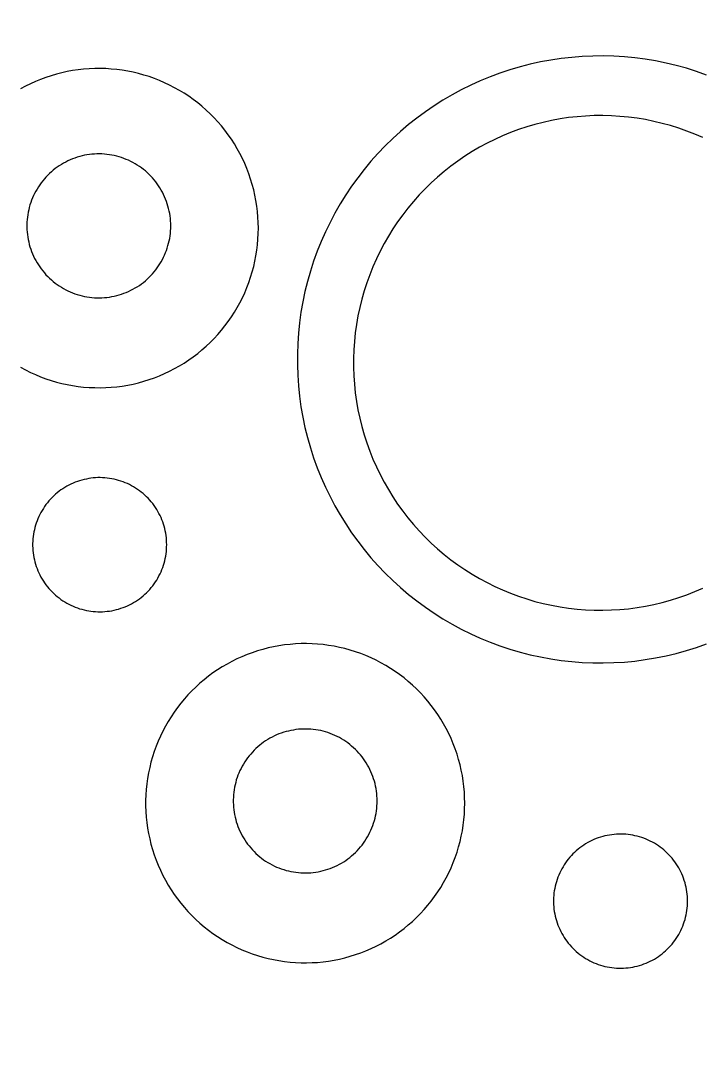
# Model space of a CAD drawing. Header units: millimetres. Extents: x -13123 to 16075, y -1 to 10560.
# Drawn here: x 4229.7 to 4304.8, y 294.7 to 410.4 of the extents above; entities that cross this region are included whole.
import ezdxf

# ---------------------------------------------------------------- set-up
doc = ezdxf.new("R2010")
doc.units = ezdxf.units.MM
doc.header["$MEASUREMENT"] = 0
doc.layers.add('inner', color=180, linetype='Continuous')
doc.layers.add('outer', color=200, linetype='Continuous')

msp = doc.modelspace()

# ---------------------------------------------------------------- linework, layer by layer
at = {"layer": 'inner'}
for points in [[(4305.43, 404.46), (4304.33, 404.85), (4303.22, 405.2), (4302.1, 405.5), (4300.97, 405.77), (4299.82, 406.01), (4298.68, 406.2), (4297.52, 406.35), (4296.37, 406.46), (4295.2, 406.53), (4294.04, 406.56), (4292.88, 406.55), (4291.72, 406.5), (4290.56, 406.41), (4289.4, 406.28), (4288.25, 406.11), (4287.1, 405.9), (4285.97, 405.64), (4284.84, 405.35), (4283.72, 405.03), (4282.62, 404.66), (4281.53, 404.25), (4280.45, 403.81), (4279.39, 403.33), (4278.35, 402.81), (4277.33, 402.26), (4276.32, 401.67), (4275.34, 401.05), (4274.38, 400.4), (4273.44, 399.71), (4272.53, 398.99), (4271.64, 398.23), (4270.78, 397.45), (4269.95, 396.64), (4269.14, 395.8), (4268.37, 394.93), (4267.62, 394.04), (4266.91, 393.12), (4266.23, 392.17), (4265.58, 391.21), (4264.97, 390.22), (4264.39, 389.21), (4263.85, 388.18), (4263.34, 387.13), (4262.87, 386.07), (4262.43, 384.99), (4262.04, 383.9), (4261.68, 382.79), (4261.36, 381.67), (4261.08, 380.54), (4260.84, 379.4), (4260.64, 378.26), (4260.48, 377.1), (4260.36, 375.95), (4260.28, 374.79), (4260.24, 373.62), (4260.24, 372.46), (4260.28, 371.3), (4260.36, 370.14), (4260.48, 368.98), (4260.64, 367.83), (4260.84, 366.68), (4261.08, 365.54), (4261.36, 364.41), (4261.68, 363.3), (4262.04, 362.19), (4262.43, 361.09), (4262.87, 360.01), (4263.34, 358.95), (4263.85, 357.9), (4264.39, 356.87), (4264.97, 355.87), (4265.58, 354.88), (4266.23, 353.91), (4266.91, 352.97), (4267.62, 352.05), (4268.37, 351.15), (4269.14, 350.28), (4269.95, 349.44), (4270.78, 348.63), (4271.64, 347.85), (4272.53, 347.1), (4273.44, 346.38), (4274.38, 345.69), (4275.34, 345.03), (4276.32, 344.41), (4277.33, 343.82), (4278.35, 343.27), (4279.39, 342.75), (4280.45, 342.27), (4281.53, 341.83), (4282.62, 341.43), (4283.72, 341.06), (4284.84, 340.73), (4285.97, 340.44), (4287.1, 340.19), (4288.25, 339.98), (4289.4, 339.81), (4290.56, 339.68), (4291.72, 339.59), (4292.88, 339.54), (4294.04, 339.53), (4295.2, 339.56), (4296.37, 339.63), (4297.52, 339.74), (4298.68, 339.89), (4299.82, 340.08), (4300.97, 340.31), (4302.1, 340.58), (4303.22, 340.89), (4304.33, 341.24), (4305.43, 341.62)], [(4229.67, 372.18), (4230.21, 371.89), (4230.76, 371.62), (4231.32, 371.37), (4231.88, 371.13), (4232.45, 370.92), (4233.04, 370.73), (4233.62, 370.55), (4234.22, 370.4), (4234.81, 370.27), (4235.41, 370.16), (4236.02, 370.07), (4236.63, 370), (4237.24, 369.95), (4237.85, 369.93), (4238.46, 369.92), (4239.07, 369.94), (4239.68, 369.97), (4240.29, 370.03), (4240.9, 370.11), (4241.5, 370.21), (4242.1, 370.33), (4242.7, 370.48), (4243.29, 370.64), (4243.87, 370.82), (4244.45, 371.02), (4245.02, 371.25), (4245.58, 371.49), (4246.13, 371.75), (4246.68, 372.03), (4247.21, 372.33), (4247.73, 372.65), (4248.24, 372.99), (4248.74, 373.34), (4249.23, 373.71), (4249.7, 374.1), (4250.16, 374.5), (4250.61, 374.92), (4251.04, 375.36), (4251.46, 375.81), (4251.86, 376.27), (4252.24, 376.75), (4252.61, 377.24), (4252.95, 377.74), (4253.29, 378.25), (4253.6, 378.78), (4253.89, 379.31), (4254.17, 379.86), (4254.43, 380.42), (4254.67, 380.98), (4254.88, 381.55), (4255.08, 382.13), (4255.26, 382.72), (4255.42, 383.31), (4255.56, 383.9), (4255.67, 384.5), (4255.77, 385.11), (4255.84, 385.72), (4255.89, 386.33), (4255.93, 386.94), (4255.94, 387.55), (4255.93, 388.16), (4255.89, 388.77), (4255.84, 389.38), (4255.77, 389.99), (4255.67, 390.59), (4255.56, 391.19), (4255.42, 391.79), (4255.26, 392.38), (4255.08, 392.97), (4254.88, 393.55), (4254.67, 394.12), (4254.43, 394.68), (4254.17, 395.24), (4253.89, 395.78), (4253.6, 396.32), (4253.29, 396.84), (4252.95, 397.36), (4252.61, 397.86), (4252.24, 398.35), (4251.86, 398.83), (4251.46, 399.29), (4251.04, 399.74), (4250.61, 400.17), (4250.16, 400.59), (4249.7, 401), (4249.23, 401.38), (4248.74, 401.76), (4248.24, 402.11), (4247.73, 402.45), (4247.21, 402.76), (4246.68, 403.06), (4246.13, 403.34), (4245.58, 403.61), (4245.02, 403.85), (4244.45, 404.07), (4243.87, 404.28), (4243.29, 404.46), (4242.7, 404.62), (4242.1, 404.76), (4241.5, 404.88), (4240.9, 404.98), (4240.29, 405.06), (4239.68, 405.12), (4239.07, 405.16), (4238.46, 405.18), (4237.85, 405.17), (4237.24, 405.14), (4236.63, 405.1), (4236.02, 405.03), (4235.41, 404.94), (4234.81, 404.83), (4234.22, 404.69), (4233.62, 404.54), (4233.04, 404.37), (4232.45, 404.18), (4231.88, 403.96), (4231.32, 403.73), (4230.76, 403.48), (4230.21, 403.21), (4229.67, 402.92)], [(4305.02, 397.55), (4304.15, 397.92), (4303.26, 398.27), (4302.37, 398.58), (4301.47, 398.87), (4300.55, 399.12), (4299.63, 399.34), (4298.7, 399.53), (4297.77, 399.68), (4296.83, 399.8), (4295.88, 399.89), (4294.93, 399.95), (4293.99, 399.98), (4293.04, 399.97), (4292.09, 399.93), (4291.15, 399.85), (4290.2, 399.75), (4289.27, 399.61), (4288.33, 399.44), (4287.41, 399.23), (4286.49, 399), (4285.58, 398.73), (4284.68, 398.43), (4283.79, 398.1), (4282.92, 397.74), (4282.05, 397.35), (4281.2, 396.93), (4280.37, 396.48), (4279.55, 396), (4278.75, 395.49), (4277.97, 394.95), (4277.2, 394.39), (4276.46, 393.81), (4275.73, 393.19), (4275.03, 392.56), (4274.35, 391.89), (4273.7, 391.21), (4273.07, 390.5), (4272.46, 389.77), (4271.88, 389.02), (4271.32, 388.26), (4270.8, 387.47), (4270.3, 386.66), (4269.82, 385.84), (4269.38, 385), (4268.97, 384.15), (4268.58, 383.28), (4268.23, 382.4), (4267.91, 381.51), (4267.62, 380.61), (4267.36, 379.7), (4267.13, 378.78), (4266.93, 377.85), (4266.77, 376.91), (4266.64, 375.97), (4266.54, 375.03), (4266.47, 374.09), (4266.44, 373.14), (4266.44, 372.19), (4266.47, 371.24), (4266.54, 370.3), (4266.64, 369.35), (4266.77, 368.41), (4266.93, 367.48), (4267.13, 366.55), (4267.36, 365.63), (4267.62, 364.72), (4267.91, 363.82), (4268.23, 362.93), (4268.58, 362.05), (4268.97, 361.18), (4269.38, 360.33), (4269.82, 359.49), (4270.3, 358.67), (4270.8, 357.86), (4271.32, 357.07), (4271.88, 356.3), (4272.46, 355.55), (4273.07, 354.83), (4273.7, 354.12), (4274.35, 353.43), (4275.03, 352.77), (4275.73, 352.14), (4276.46, 351.52), (4277.2, 350.93), (4277.97, 350.37), (4278.75, 349.84), (4279.55, 349.33), (4280.37, 348.85), (4281.2, 348.4), (4282.05, 347.98), (4282.92, 347.59), (4283.79, 347.23), (4284.68, 346.9), (4285.58, 346.6), (4286.49, 346.33), (4287.41, 346.1), (4288.33, 345.89), (4289.27, 345.72), (4290.2, 345.58), (4291.15, 345.47), (4292.09, 345.4), (4293.04, 345.36), (4293.99, 345.35), (4294.93, 345.38), (4295.88, 345.43), (4296.83, 345.52), (4297.77, 345.65), (4298.7, 345.8), (4299.63, 345.99), (4300.55, 346.21), (4301.47, 346.46), (4302.37, 346.75), (4303.26, 347.06), (4304.15, 347.41), (4305.02, 347.78)]]:
    msp.add_lwpolyline(points, dxfattribs=at)
for points in [[(4246.25, 387.8), (4246.25, 388.07), (4246.24, 388.35), (4246.21, 388.62), (4246.18, 388.9), (4246.14, 389.17), (4246.08, 389.44), (4246.02, 389.71), (4245.95, 389.97), (4245.87, 390.24), (4245.78, 390.5), (4245.68, 390.76), (4245.57, 391.01), (4245.46, 391.26), (4245.33, 391.51), (4245.2, 391.75), (4245.06, 391.99), (4244.91, 392.22), (4244.75, 392.44), (4244.59, 392.67), (4244.42, 392.88), (4244.23, 393.09), (4244.05, 393.29), (4243.85, 393.49), (4243.65, 393.68), (4243.45, 393.86), (4243.23, 394.03), (4243.01, 394.2), (4242.79, 394.36), (4242.56, 394.51), (4242.32, 394.66), (4242.08, 394.79), (4241.84, 394.92), (4241.59, 395.04), (4241.33, 395.14), (4241.08, 395.25), (4240.82, 395.34), (4240.55, 395.42), (4240.29, 395.49), (4240.02, 395.56), (4239.75, 395.61), (4239.48, 395.66), (4239.2, 395.69), (4238.93, 395.72), (4238.65, 395.74), (4238.38, 395.74), (4238.1, 395.74), (4237.83, 395.73), (4237.55, 395.71), (4237.28, 395.68), (4237, 395.64), (4236.73, 395.59), (4236.46, 395.53), (4236.2, 395.46), (4235.93, 395.38), (4235.67, 395.29), (4235.41, 395.2), (4235.16, 395.09), (4234.9, 394.98), (4234.66, 394.85), (4234.41, 394.72), (4234.18, 394.58), (4233.94, 394.44), (4233.72, 394.28), (4233.49, 394.12), (4233.28, 393.95), (4233.07, 393.77), (4232.86, 393.58), (4232.66, 393.39), (4232.47, 393.19), (4232.29, 392.99), (4232.11, 392.77), (4231.94, 392.56), (4231.78, 392.33), (4231.63, 392.1), (4231.48, 391.87), (4231.35, 391.63), (4231.22, 391.39), (4231.1, 391.14), (4230.99, 390.89), (4230.88, 390.63), (4230.79, 390.37), (4230.7, 390.11), (4230.63, 389.84), (4230.56, 389.57), (4230.51, 389.3), (4230.46, 389.03), (4230.42, 388.76), (4230.39, 388.49), (4230.37, 388.21), (4230.36, 387.93), (4230.36, 387.66), (4230.37, 387.38), (4230.39, 387.11), (4230.42, 386.83), (4230.46, 386.56), (4230.51, 386.29), (4230.56, 386.02), (4230.63, 385.75), (4230.7, 385.49), (4230.79, 385.22), (4230.88, 384.96), (4230.99, 384.71), (4231.1, 384.46), (4231.22, 384.21), (4231.35, 383.96), (4231.48, 383.72), (4231.63, 383.49), (4231.78, 383.26), (4231.94, 383.04), (4232.11, 382.82), (4232.29, 382.61), (4232.47, 382.4), (4232.66, 382.2), (4232.86, 382.01), (4233.07, 381.82), (4233.28, 381.65), (4233.49, 381.47), (4233.72, 381.31), (4233.94, 381.16), (4234.18, 381.01), (4234.41, 380.87), (4234.66, 380.74), (4234.9, 380.62), (4235.16, 380.5), (4235.41, 380.4), (4235.67, 380.3), (4235.93, 380.21), (4236.2, 380.14), (4236.46, 380.07), (4236.73, 380.01), (4237, 379.96), (4237.28, 379.92), (4237.55, 379.89), (4237.83, 379.86), (4238.1, 379.85), (4238.38, 379.85), (4238.65, 379.86), (4238.93, 379.87), (4239.2, 379.9), (4239.48, 379.94), (4239.75, 379.98), (4240.02, 380.04), (4240.29, 380.1), (4240.55, 380.17), (4240.82, 380.26), (4241.08, 380.35), (4241.33, 380.45), (4241.59, 380.56), (4241.84, 380.68), (4242.08, 380.8), (4242.32, 380.94), (4242.56, 381.08), (4242.79, 381.23), (4243.01, 381.39), (4243.23, 381.56), (4243.45, 381.73), (4243.65, 381.92), (4243.85, 382.1), (4244.05, 382.3), (4244.23, 382.5), (4244.42, 382.71), (4244.59, 382.93), (4244.75, 383.15), (4244.91, 383.37), (4245.06, 383.61), (4245.2, 383.84), (4245.33, 384.08), (4245.46, 384.33), (4245.57, 384.58), (4245.68, 384.84), (4245.78, 385.09), (4245.87, 385.35), (4245.95, 385.62), (4246.02, 385.88), (4246.08, 386.15), (4246.14, 386.42), (4246.18, 386.7), (4246.21, 386.97), (4246.24, 387.25), (4246.25, 387.52)], [(4245.81, 352.59), (4245.8, 352.84), (4245.79, 353.1), (4245.77, 353.36), (4245.74, 353.61), (4245.7, 353.87), (4245.65, 354.12), (4245.59, 354.37), (4245.53, 354.62), (4245.45, 354.86), (4245.37, 355.11), (4245.28, 355.35), (4245.18, 355.58), (4245.07, 355.82), (4244.95, 356.05), (4244.83, 356.27), (4244.7, 356.49), (4244.56, 356.71), (4244.41, 356.92), (4244.26, 357.12), (4244.09, 357.32), (4243.93, 357.52), (4243.75, 357.71), (4243.57, 357.89), (4243.38, 358.07), (4243.19, 358.24), (4242.99, 358.4), (4242.79, 358.55), (4242.58, 358.7), (4242.36, 358.84), (4242.14, 358.98), (4241.92, 359.1), (4241.69, 359.22), (4241.46, 359.33), (4241.22, 359.43), (4240.98, 359.53), (4240.74, 359.61), (4240.5, 359.69), (4240.25, 359.76), (4240, 359.82), (4239.75, 359.87), (4239.49, 359.91), (4239.24, 359.94), (4238.98, 359.97), (4238.73, 359.98), (4238.47, 359.99), (4238.21, 359.99), (4237.95, 359.98), (4237.7, 359.96), (4237.44, 359.93), (4237.19, 359.89), (4236.94, 359.84), (4236.68, 359.79), (4236.44, 359.72), (4236.19, 359.65), (4235.95, 359.57), (4235.7, 359.48), (4235.47, 359.38), (4235.23, 359.28), (4235, 359.16), (4234.78, 359.04), (4234.55, 358.91), (4234.34, 358.77), (4234.12, 358.63), (4233.92, 358.48), (4233.72, 358.32), (4233.52, 358.15), (4233.33, 357.98), (4233.15, 357.8), (4232.97, 357.61), (4232.8, 357.42), (4232.63, 357.22), (4232.47, 357.02), (4232.32, 356.81), (4232.18, 356.6), (4232.05, 356.38), (4231.92, 356.16), (4231.8, 355.93), (4231.69, 355.7), (4231.58, 355.46), (4231.49, 355.23), (4231.4, 354.98), (4231.32, 354.74), (4231.25, 354.49), (4231.19, 354.24), (4231.13, 353.99), (4231.09, 353.74), (4231.05, 353.48), (4231.03, 353.23), (4231.01, 352.97), (4231, 352.72), (4231, 352.46), (4231.01, 352.2), (4231.03, 351.94), (4231.05, 351.69), (4231.09, 351.43), (4231.13, 351.18), (4231.19, 350.93), (4231.25, 350.68), (4231.32, 350.43), (4231.4, 350.19), (4231.49, 349.95), (4231.58, 349.71), (4231.69, 349.47), (4231.8, 349.24), (4231.92, 349.01), (4232.05, 348.79), (4232.18, 348.57), (4232.32, 348.36), (4232.47, 348.15), (4232.63, 347.95), (4232.8, 347.75), (4232.97, 347.56), (4233.15, 347.37), (4233.33, 347.19), (4233.52, 347.02), (4233.72, 346.85), (4233.92, 346.7), (4234.12, 346.54), (4234.34, 346.4), (4234.55, 346.26), (4234.78, 346.13), (4235, 346.01), (4235.23, 345.9), (4235.47, 345.79), (4235.7, 345.69), (4235.95, 345.6), (4236.19, 345.52), (4236.44, 345.45), (4236.68, 345.38), (4236.94, 345.33), (4237.19, 345.28), (4237.44, 345.24), (4237.7, 345.22), (4237.95, 345.2), (4238.21, 345.18), (4238.47, 345.18), (4238.73, 345.19), (4238.98, 345.2), (4239.24, 345.23), (4239.49, 345.26), (4239.75, 345.3), (4240, 345.36), (4240.25, 345.42), (4240.5, 345.48), (4240.74, 345.56), (4240.98, 345.65), (4241.22, 345.74), (4241.46, 345.84), (4241.69, 345.95), (4241.92, 346.07), (4242.14, 346.2), (4242.36, 346.33), (4242.58, 346.47), (4242.79, 346.62), (4242.99, 346.77), (4243.19, 346.94), (4243.38, 347.11), (4243.57, 347.28), (4243.75, 347.47), (4243.93, 347.65), (4244.09, 347.85), (4244.26, 348.05), (4244.41, 348.26), (4244.56, 348.47), (4244.7, 348.68), (4244.83, 348.9), (4244.95, 349.13), (4245.07, 349.36), (4245.18, 349.59), (4245.28, 349.83), (4245.37, 350.07), (4245.45, 350.31), (4245.53, 350.56), (4245.59, 350.8), (4245.65, 351.06), (4245.7, 351.31), (4245.74, 351.56), (4245.77, 351.82), (4245.79, 352.07), (4245.8, 352.33)], [(4278.73, 324.04), (4278.72, 324.65), (4278.69, 325.26), (4278.64, 325.87), (4278.57, 326.48), (4278.47, 327.08), (4278.35, 327.68), (4278.22, 328.28), (4278.06, 328.87), (4277.88, 329.46), (4277.68, 330.03), (4277.47, 330.61), (4277.23, 331.17), (4276.97, 331.72), (4276.69, 332.27), (4276.4, 332.81), (4276.09, 333.33), (4275.75, 333.85), (4275.4, 334.35), (4275.04, 334.84), (4274.65, 335.32), (4274.25, 335.78), (4273.84, 336.23), (4273.41, 336.66), (4272.96, 337.08), (4272.5, 337.49), (4272.03, 337.87), (4271.54, 338.24), (4271.04, 338.6), (4270.53, 338.93), (4270.01, 339.25), (4269.48, 339.55), (4268.93, 339.83), (4268.38, 340.09), (4267.82, 340.34), (4267.25, 340.56), (4266.67, 340.76), (4266.09, 340.95), (4265.5, 341.11), (4264.9, 341.25), (4264.3, 341.37), (4263.7, 341.47), (4263.09, 341.55), (4262.48, 341.61), (4261.87, 341.65), (4261.26, 341.66), (4260.65, 341.66), (4260.04, 341.63), (4259.43, 341.58), (4258.82, 341.52), (4258.21, 341.43), (4257.61, 341.31), (4257.01, 341.18), (4256.42, 341.03), (4255.83, 340.86), (4255.25, 340.66), (4254.68, 340.45), (4254.11, 340.22), (4253.56, 339.97), (4253.01, 339.69), (4252.47, 339.4), (4251.94, 339.1), (4251.42, 338.77), (4250.92, 338.42), (4250.43, 338.06), (4249.95, 337.68), (4249.48, 337.29), (4249.03, 336.87), (4248.59, 336.45), (4248.16, 336.01), (4247.76, 335.55), (4247.37, 335.08), (4246.99, 334.6), (4246.63, 334.1), (4246.29, 333.59), (4245.97, 333.07), (4245.67, 332.54), (4245.38, 332), (4245.11, 331.45), (4244.86, 330.89), (4244.64, 330.32), (4244.43, 329.75), (4244.24, 329.16), (4244.07, 328.57), (4243.93, 327.98), (4243.8, 327.38), (4243.69, 326.78), (4243.61, 326.17), (4243.55, 325.56), (4243.5, 324.95), (4243.48, 324.34), (4243.48, 323.73), (4243.5, 323.12), (4243.55, 322.51), (4243.61, 321.9), (4243.69, 321.29), (4243.8, 320.69), (4243.93, 320.09), (4244.07, 319.5), (4244.24, 318.91), (4244.43, 318.33), (4244.64, 317.75), (4244.86, 317.19), (4245.11, 316.63), (4245.38, 316.07), (4245.67, 315.53), (4245.97, 315), (4246.29, 314.48), (4246.63, 313.97), (4246.99, 313.48), (4247.37, 312.99), (4247.76, 312.52), (4248.16, 312.07), (4248.59, 311.63), (4249.03, 311.2), (4249.48, 310.79), (4249.95, 310.39), (4250.43, 310.01), (4250.92, 309.65), (4251.42, 309.31), (4251.94, 308.98), (4252.47, 308.67), (4253.01, 308.38), (4253.56, 308.11), (4254.11, 307.86), (4254.68, 307.62), (4255.25, 307.41), (4255.83, 307.22), (4256.42, 307.04), (4257.01, 306.89), (4257.61, 306.76), (4258.21, 306.65), (4258.82, 306.56), (4259.43, 306.49), (4260.04, 306.44), (4260.65, 306.41), (4261.26, 306.41), (4261.87, 306.43), (4262.48, 306.46), (4263.09, 306.52), (4263.7, 306.6), (4264.3, 306.7), (4264.9, 306.82), (4265.5, 306.96), (4266.09, 307.13), (4266.67, 307.31), (4267.25, 307.51), (4267.82, 307.74), (4268.38, 307.98), (4268.93, 308.24), (4269.48, 308.52), (4270.01, 308.82), (4270.53, 309.14), (4271.04, 309.48), (4271.54, 309.83), (4272.03, 310.2), (4272.5, 310.59), (4272.96, 310.99), (4273.41, 311.41), (4273.84, 311.85), (4274.25, 312.29), (4274.65, 312.76), (4275.04, 313.23), (4275.4, 313.72), (4275.75, 314.23), (4276.09, 314.74), (4276.4, 315.27), (4276.69, 315.8), (4276.97, 316.35), (4277.23, 316.9), (4277.47, 317.47), (4277.68, 318.04), (4277.88, 318.62), (4278.06, 319.2), (4278.22, 319.8), (4278.35, 320.39), (4278.47, 320.99), (4278.57, 321.6), (4278.64, 322.2), (4278.69, 322.81), (4278.72, 323.43)], [(4269.05, 324.29), (4269.05, 324.56), (4269.03, 324.84), (4269.01, 325.11), (4268.98, 325.38), (4268.93, 325.66), (4268.88, 325.93), (4268.82, 326.2), (4268.75, 326.46), (4268.67, 326.73), (4268.58, 326.99), (4268.48, 327.25), (4268.37, 327.5), (4268.26, 327.75), (4268.13, 328), (4268, 328.24), (4267.86, 328.48), (4267.71, 328.71), (4267.55, 328.93), (4267.39, 329.15), (4267.21, 329.37), (4267.03, 329.58), (4266.85, 329.78), (4266.65, 329.98), (4266.45, 330.17), (4266.24, 330.35), (4266.03, 330.52), (4265.81, 330.69), (4265.59, 330.85), (4265.36, 331), (4265.12, 331.14), (4264.88, 331.28), (4264.63, 331.41), (4264.39, 331.52), (4264.13, 331.63), (4263.88, 331.73), (4263.61, 331.83), (4263.35, 331.91), (4263.09, 331.98), (4262.82, 332.05), (4262.55, 332.1), (4262.28, 332.15), (4262, 332.18), (4261.73, 332.21), (4261.45, 332.22), (4261.18, 332.23), (4260.9, 332.23), (4260.62, 332.22), (4260.35, 332.2), (4260.08, 332.16), (4259.8, 332.12), (4259.53, 332.07), (4259.26, 332.01), (4258.99, 331.95), (4258.73, 331.87), (4258.47, 331.78), (4258.21, 331.68), (4257.95, 331.58), (4257.7, 331.47), (4257.46, 331.34), (4257.21, 331.21), (4256.98, 331.07), (4256.74, 330.93), (4256.51, 330.77), (4256.29, 330.61), (4256.08, 330.44), (4255.87, 330.26), (4255.66, 330.07), (4255.46, 329.88), (4255.27, 329.68), (4255.09, 329.47), (4254.91, 329.26), (4254.74, 329.04), (4254.58, 328.82), (4254.43, 328.59), (4254.28, 328.36), (4254.15, 328.12), (4254.02, 327.87), (4253.9, 327.63), (4253.79, 327.37), (4253.68, 327.12), (4253.59, 326.86), (4253.5, 326.6), (4253.43, 326.33), (4253.36, 326.06), (4253.3, 325.79), (4253.26, 325.52), (4253.22, 325.25), (4253.19, 324.97), (4253.17, 324.7), (4253.16, 324.42), (4253.16, 324.15), (4253.17, 323.87), (4253.19, 323.6), (4253.22, 323.32), (4253.26, 323.05), (4253.3, 322.78), (4253.36, 322.51), (4253.43, 322.24), (4253.5, 321.97), (4253.59, 321.71), (4253.68, 321.45), (4253.79, 321.2), (4253.9, 320.94), (4254.02, 320.7), (4254.15, 320.45), (4254.28, 320.21), (4254.43, 319.98), (4254.58, 319.75), (4254.74, 319.53), (4254.91, 319.31), (4255.09, 319.1), (4255.27, 318.89), (4255.46, 318.69), (4255.66, 318.5), (4255.87, 318.31), (4256.08, 318.13), (4256.29, 317.96), (4256.51, 317.8), (4256.74, 317.64), (4256.98, 317.5), (4257.21, 317.36), (4257.46, 317.23), (4257.7, 317.1), (4257.95, 316.99), (4258.21, 316.89), (4258.47, 316.79), (4258.73, 316.7), (4258.99, 316.62), (4259.26, 316.56), (4259.53, 316.5), (4259.8, 316.45), (4260.08, 316.41), (4260.35, 316.37), (4260.62, 316.35), (4260.9, 316.34), (4261.18, 316.34), (4261.45, 316.35), (4261.73, 316.36), (4262, 316.39), (4262.28, 316.42), (4262.55, 316.47), (4262.82, 316.52), (4263.09, 316.59), (4263.35, 316.66), (4263.61, 316.74), (4263.88, 316.84), (4264.13, 316.94), (4264.39, 317.05), (4264.63, 317.16), (4264.88, 317.29), (4265.12, 317.43), (4265.36, 317.57), (4265.59, 317.72), (4265.81, 317.88), (4266.03, 318.05), (4266.24, 318.22), (4266.45, 318.4), (4266.65, 318.59), (4266.85, 318.79), (4267.03, 318.99), (4267.21, 319.2), (4267.39, 319.42), (4267.55, 319.64), (4267.71, 319.86), (4267.86, 320.09), (4268, 320.33), (4268.13, 320.57), (4268.26, 320.82), (4268.37, 321.07), (4268.48, 321.32), (4268.58, 321.58), (4268.67, 321.84), (4268.75, 322.11), (4268.82, 322.37), (4268.88, 322.64), (4268.93, 322.91), (4268.98, 323.19), (4269.01, 323.46), (4269.03, 323.73), (4269.05, 324.01)], [(4303.35, 313.22), (4303.34, 313.48), (4303.33, 313.73), (4303.31, 313.99), (4303.28, 314.25), (4303.24, 314.5), (4303.19, 314.75), (4303.13, 315), (4303.07, 315.25), (4302.99, 315.5), (4302.91, 315.74), (4302.82, 315.98), (4302.72, 316.22), (4302.61, 316.45), (4302.49, 316.68), (4302.37, 316.9), (4302.24, 317.13), (4302.1, 317.34), (4301.95, 317.55), (4301.8, 317.76), (4301.63, 317.96), (4301.47, 318.15), (4301.29, 318.34), (4301.11, 318.52), (4300.92, 318.7), (4300.73, 318.87), (4300.53, 319.03), (4300.33, 319.19), (4300.12, 319.34), (4299.9, 319.48), (4299.68, 319.61), (4299.46, 319.74), (4299.23, 319.86), (4299, 319.97), (4298.76, 320.07), (4298.52, 320.16), (4298.28, 320.25), (4298.04, 320.32), (4297.79, 320.39), (4297.54, 320.45), (4297.29, 320.5), (4297.03, 320.54), (4296.78, 320.58), (4296.52, 320.6), (4296.27, 320.62), (4296.01, 320.63), (4295.75, 320.62), (4295.49, 320.61), (4295.24, 320.59), (4294.98, 320.56), (4294.73, 320.52), (4294.48, 320.48), (4294.22, 320.42), (4293.98, 320.36), (4293.73, 320.29), (4293.49, 320.21), (4293.24, 320.12), (4293.01, 320.02), (4292.77, 319.91), (4292.54, 319.8), (4292.32, 319.68), (4292.09, 319.55), (4291.88, 319.41), (4291.66, 319.26), (4291.46, 319.11), (4291.26, 318.95), (4291.06, 318.79), (4290.87, 318.61), (4290.69, 318.43), (4290.51, 318.25), (4290.34, 318.06), (4290.17, 317.86), (4290.01, 317.66), (4289.86, 317.45), (4289.72, 317.23), (4289.59, 317.02), (4289.46, 316.79), (4289.34, 316.57), (4289.23, 316.33), (4289.12, 316.1), (4289.03, 315.86), (4288.94, 315.62), (4288.86, 315.37), (4288.79, 315.13), (4288.73, 314.88), (4288.67, 314.63), (4288.63, 314.37), (4288.59, 314.12), (4288.57, 313.86), (4288.55, 313.61), (4288.54, 313.35), (4288.54, 313.09), (4288.55, 312.84), (4288.57, 312.58), (4288.59, 312.32), (4288.63, 312.07), (4288.67, 311.82), (4288.73, 311.56), (4288.79, 311.31), (4288.86, 311.07), (4288.94, 310.82), (4289.03, 310.58), (4289.12, 310.34), (4289.23, 310.11), (4289.34, 309.88), (4289.46, 309.65), (4289.59, 309.43), (4289.72, 309.21), (4289.86, 308.99), (4290.01, 308.79), (4290.17, 308.58), (4290.34, 308.38), (4290.51, 308.19), (4290.69, 308.01), (4290.87, 307.83), (4291.06, 307.66), (4291.26, 307.49), (4291.46, 307.33), (4291.66, 307.18), (4291.88, 307.03), (4292.09, 306.9), (4292.32, 306.77), (4292.54, 306.64), (4292.77, 306.53), (4293.01, 306.42), (4293.24, 306.33), (4293.49, 306.24), (4293.73, 306.15), (4293.98, 306.08), (4294.22, 306.02), (4294.48, 305.96), (4294.73, 305.92), (4294.98, 305.88), (4295.24, 305.85), (4295.49, 305.83), (4295.75, 305.82), (4296.01, 305.82), (4296.27, 305.82), (4296.52, 305.84), (4296.78, 305.86), (4297.03, 305.9), (4297.29, 305.94), (4297.54, 305.99), (4297.79, 306.05), (4298.04, 306.12), (4298.28, 306.19), (4298.52, 306.28), (4298.76, 306.37), (4299, 306.48), (4299.23, 306.59), (4299.46, 306.7), (4299.68, 306.83), (4299.9, 306.96), (4300.12, 307.1), (4300.33, 307.25), (4300.53, 307.41), (4300.73, 307.57), (4300.92, 307.74), (4301.11, 307.92), (4301.29, 308.1), (4301.47, 308.29), (4301.63, 308.48), (4301.8, 308.68), (4301.95, 308.89), (4302.1, 309.1), (4302.24, 309.32), (4302.37, 309.54), (4302.49, 309.76), (4302.61, 309.99), (4302.72, 310.22), (4302.82, 310.46), (4302.91, 310.7), (4302.99, 310.94), (4303.07, 311.19), (4303.13, 311.44), (4303.19, 311.69), (4303.24, 311.94), (4303.28, 312.2), (4303.31, 312.45), (4303.33, 312.71), (4303.34, 312.96)]]:
    msp.add_lwpolyline(points, close=True, dxfattribs=at)
for points, knots in [([(555.3, 691.55), (579.29, 691.84), (584, 684.24), (591.96, 649.87), (611.85, 589.82), (620.54, 554.73), (635.37, 546.41), (677.33, 542.07), (720.75, 540.62), (748.96, 537.72), (772.48, 529.77), (776.46, 513.85), (779.35, 490.33), (778.99, 453.43), (781.52, 451.26), (788.76, 450.18), (855.69, 453.07), (866.9, 463.56), (870.88, 477.67), (879.56, 516.02), (889.33, 569.2), (913.41, 632.53), (956.29, 706.05), (1014.84, 772.76), (1080.19, 817), (1150.98, 851.04), (1248.33, 879.63), (1324.57, 885.76), (1435.73, 890.07), (1562.31, 872.43), (1656.73, 830.93), (1741.8, 767.64), (1792.64, 697.09), (1832.07, 609.94), (1869.42, 470.91), (1886.02, 399.31), (1899.51, 381.68), (1921.3, 374.41), (1969.03, 382.71), (2033.14, 393.33), (2362.58, 400.05), (2856.74, 411.81), (3170.22, 419.38), (3550.08, 426.1), (3712.66, 422.65), (3769.46, 422.65), (3787.1, 440.29), (3814.67, 516.94), (3842.24, 606.26), (3883.33, 702.39), (3965.29, 784.35), (4068.01, 843.49), (4182.14, 873.58), (4276.56, 883.96), (4386.54, 879.81), (4492.37, 866.32), (4607.53, 822.74), (4674.97, 771.9), (4732.04, 700.31), (4757.98, 641.17), (4779.77, 582.03), (4785.99, 536.38), (4797.4, 516.67), (4812.97, 506.29), (4844.09, 503.18), (4931.48, 522.45), (4954.7, 541.21), (4981.06, 583.64), (5002.49, 622.94), (5034.65, 665.82), (5089.59, 689.49), (5141.84, 702), (5184.72, 704.68), (5207.05, 695.3), (5227.59, 678.77), (5243.67, 652.87), (5253.26, 635.54), (5261.08, 632.35), (5264.23, 631.71)], [0, 0, 0, 0, 1, 2, 3, 4, 5, 6, 7, 8, 9, 10, 11, 12, 13, 14, 15, 16, 17, 18, 19, 20, 21, 22, 23, 24, 25, 26, 27, 28, 29, 30, 31, 32, 33, 34, 35, 36, 37, 38, 39, 40, 41, 42, 43, 44, 45, 46, 47, 48, 49, 50, 51, 52, 53, 54, 55, 56, 57, 58, 59, 60, 61, 62, 63, 64, 65, 66, 67, 68, 69, 70, 71, 72, 73, 74, 75, 75.475794, 75.475794, 75.475794, 75.475794]), ([(4738.58, 336.64), (4738.52, 347.51), (4739.38, 383.82), (4729.18, 485.2), (4704.68, 570.29), (4674.04, 655.38), (4633.2, 713.92), (4567.85, 767.02), (4495.01, 801.06), (4411.96, 818.75), (4315.98, 825.56), (4128.78, 807.18), (4045.73, 775.87), (3953.83, 696.9), (3909.58, 626.11), (3874.86, 528.76), (3855.8, 428.69), (3841.51, 356.54), (3843.56, 306.14), (3843.26, 289.63), (3843.14, 286.59)], [100.190096, 100.190096, 100.190096, 100.190096, 101, 102, 103, 104, 105, 106, 107, 108, 109, 110, 111, 112, 113, 114, 115, 116, 117, 117.266268, 117.266268, 117.266268, 117.266268])]:
    msp.add_open_spline(points, degree=3, knots=knots, dxfattribs=at)
at = {"layer": 'outer'}
msp.add_rational_spline([(577.02, 736.56), (577.02, 736.56), (577.18, 736.32), (577.45, 735.91), (577.88, 735.34), (578.31, 734.77), (578.74, 734.2), (569.16, 725.06), (558.29, 712.81), (558.29, 695.58), (553.23, 687.62), (543.1, 685.81), (537.03, 675.1), (539.27, 649), (539.95, 640.16), (521.86, 633.72), (511.59, 622.55), (499.53, 610.49), (499.53, 596.65), (500.87, 567.62), (508.46, 504.19), (512.93, 467.57), (520.08, 442.11), (524.54, 439.88), (533.03, 437.65), (537.5, 442.56), (535.26, 466.68), (538.39, 487.67), (545.98, 501.07), (552.68, 500.62), (555.87, 499.64), (560.21, 481.19), (566.72, 447.19), (582.64, 387.86), (583.72, 375.56), (581.19, 374.83), (565.63, 373.75), (560.93, 367.96), (564.91, 354.57), (575.4, 342.27), (616.28, 321.65), (652.32, 314.93), (652.38, 314.84), (658.76, 305.24), (667.76, 284.98), (700.54, 267.33), (740.04, 257.24), (823.24, 258.08), (879.55, 253.04), (906.44, 256.4), (917.2, 269.47), (920.21, 278.63), (921.2, 285.01), (944.03, 300), (989.8, 300), (1000.94, 297.84), (1037.36, 118.52), (1178.41, 1.96), (1361.38, 0), (1544.35, -1.96), (1687.88, 111.54), (1728.14, 290.04), (1762.25, 288.01), (1788.56, 283.54), (1807.08, 276.63), (1807.54, 266.27), (1808.7, 254.01), (1813.58, 248.45), (1826.58, 249.02), (1889.34, 252.87), (2085.32, 269.52), (2272.34, 278.48), (2712.97, 282.33), (3192.04, 284.89), (3548.13, 279.77), (3827.21, 263.28), (3837.42, 263.28), (3841.15, 266.38), (3842.82, 278.23), (3843.14, 286.59), (3883.1, 294.55), (3912.56, 297.95), (3931.51, 296.8), (3970.7, 106.63), (4124.94, -11.32), (4318.73, 0.69), (4512.53, 12.7), (4651.02, 148.79), (4666.43, 342.34), (4714.54, 344.75), (4738.59, 342.85), (4738.58, 336.64), (4738.59, 334.09), (4738.82, 319.98), (4742.8, 315.01), (4755.05, 316.37), (4806.11, 322.5), (5061, 354.97), (5086.01, 356.31), (5100.31, 348.27), (5105.22, 342.01), (5135.59, 343.35), (5176.68, 344.69), (5240.99, 354.52), (5263.32, 356.75), (5282.53, 371.49), (5301.29, 399.63), (5306.2, 408.11), (5298.61, 408.11), (5287.44, 412.13), (5283.87, 428.21), (5313.79, 479.13), (5344.16, 535.4), (5365.6, 593.91), (5368.73, 618.92), (5363.37, 625.62), (5318.71, 629.2), (5280, 630.32), (5267.7, 631), (5264.23, 631.71), (5263.8, 641.02), (5264.26, 657.22), (5267.7, 694.69), (5274.82, 708.87), (5280.78, 810.84), (5280.78, 830.93), (5269.61, 848.8), (5261.58, 874.7), (5261.13, 907.31), (5254.43, 919.37), (5240.58, 938.13), (5237.4, 991.14), (5226.96, 1061.64), (5229.35, 1108.02), (5237.23, 1107.94), (5246.78, 1107.91), (5253.62, 1110.27), (5254.5, 1114.66), (5253.62, 1121.99), (5246, 1143.38), (5247.76, 1211.66), (5249.52, 1225.72), (5255.67, 1234.81), (5254.5, 1243.6), (5232.49, 1264.82), (5200.29, 1301.72), (5071.5, 1423.27), (4906.17, 1553.51), (4837.55, 1598.72), (4841.34, 1607.32), (4846.38, 1617.44), (4863.2, 1634.26), (4895.18, 1641.43), (4909.51, 1645.84), (4912.27, 1649.7), (4878.08, 1659.62), (4729.76, 1687.74), (4567.43, 1705.4), (4476.49, 1713.12), (4472.62, 1713.45), (4467.54, 1717.29), (4448.66, 1730.31), (4427.63, 1739.05), (4407.07, 1744.77), (4407, 1765.5), (4405.58, 1778.8), (4402.49, 1782.59), (4398.93, 1785.92), (4362.14, 1786.63), (4340.78, 1785.44), (4322.98, 1784.26), (4304.29, 1779.19), (4277.86, 1769.56), (4273.05, 1767.77), (4259.36, 1769), (4212.68, 1772.31), (4070.29, 1780.53), (3814.44, 1786.6), (3166.23, 1776.95), (2982.07, 1759.3), (2912.4, 1741.69), (2880.43, 1730.5), (2867.47, 1725.96), (2854.99, 1721.03), (2843.56, 1716.07), (2829.44, 1714.21), (2797.12, 1709.19), (2743.96, 1703.65), (2658.22, 1685.92), (2567.42, 1662.41), (2523.84, 1645.63), (2397.38, 1567.99), (2164.77, 1427.62), (1909.01, 1260.07), (1839.03, 1215.47), (1808.07, 1193.16), (1797.54, 1188.42), (1792.23, 1189.19), (1775.57, 1191.95), (1739.21, 1204.07), (1669.09, 1191.82), (1537.71, 1178.89), (1385.23, 1157.1), (1227.3, 1131.92), (1091.83, 1104.01), (977.47, 1082.22), (755.02, 1014.85), (675.52, 975.55), (639.79, 949.64), (631.3, 949.64), (622.81, 948.75), (620.51, 942.61), (618.92, 940.52), (617.4, 938.63), (607.11, 926.7), (588.39, 898.36), (580.83, 879.98), (574.81, 854.38), (570.69, 817.44), (568.73, 774.83), (569.19, 761.14), (570.01, 753.19), (572.65, 744.67), (575.36, 739.17), (576.7, 737.02), (577.02, 736.56)], [1, 1, 1, 1, 1, 1, 1, 1, 1, 1, 1, 1, 1, 1, 1, 1, 1, 1, 1, 1, 1, 1, 1, 1, 1, 1, 1, 1, 1, 1, 1, 1, 1, 1, 1, 1, 1, 1, 1, 1, 1, 1, 1, 1, 1, 1, 1, 1, 1, 1, 1, 1, 1, 1, 1, 1, 0.851775121752, 0.851775121752, 1, 0.851775121752, 0.851775121752, 1, 1, 1, 1, 1, 1, 1, 1, 1, 1, 1, 1, 1, 1, 1, 1, 1, 1, 1, 1, 1, 1, 0.836844261587, 0.836844261587, 1, 0.836844261587, 0.836844261587, 1, 1, 1, 1, 1, 1, 1, 1, 1, 1, 1, 1, 1, 1, 1, 1, 1, 1, 1, 1, 1, 1, 1, 1, 1, 1, 1, 1, 1, 1, 1, 1, 1, 1, 1, 1, 1, 1, 1, 1, 1, 1, 1, 1, 1, 1, 1, 1, 1, 1, 1, 1, 1, 1, 1, 1, 1, 1, 1, 1, 1, 1, 1, 1, 1, 1, 1, 1, 1, 1, 1, 1, 1, 1, 1, 1, 1, 1, 1, 1, 1, 1, 1, 1, 1, 1, 1, 1, 1, 1, 1, 1, 1, 1, 1, 1, 1, 1, 1, 1, 1, 1, 1, 1, 1, 1, 1, 1, 1, 1, 1, 1, 1, 1, 1, 1, 1, 1, 1, 1, 1, 1, 1, 1, 1, 1, 1, 1, 1, 1, 1, 1, 1, 1, 1, 1, 1, 1], degree=3, knots=[-2229.945291, -2229.945291, -2229.945291, -2229.945291, -2228.945291, -2228.945291, -2228.945291, -2227.945291, -2227.945291, -2227.945291, -2227.143069, -2226.143069, -2225.143069, -2224.143069, -2223.143069, -2222.182453, -2222.182453, -2222.182453, -2221.182453, -2220.182453, -2219.182453, -2218.182453, -2217.182453, -2216.182453, -2215.182453, -2214.182453, -2213.182453, -2212.182453, -2211.182453, -2210.182453, -2209.182453, -2208.182453, -2207.182453, -2206.182453, -2205.182453, -2204.182453, -2203.182453, -2202.182453, -2201.182453, -2200.182453, -2199.182453, -2198.182453, -2197.182453, -2197.182453, -2197.182453, -2197.1734, -2196.1734, -2195.1734, -2194.1734, -2193.1734, -2192.1734, -2191.1734, -2190.1734, -2189.428972, -2189.428972, -2189.428972, -2188.428972, -2188.428972, -2188.428972, -1682.790842, -1682.790842, -1682.790842, -1177.152713, -1177.152713, -1177.152713, -1176.152713, -1176.152713, -1176.152713, -1175.525739, -1174.525739, -1173.525739, -1172.525739, -1171.525739, -1170.525739, -1169.525739, -1168.525739, -1167.525739, -1166.525739, -1165.525739, -1164.525739, -1163.792008, -1163.792008, -1163.792008, -1162.792008, -1162.792008, -1162.792008, -631.212944, -631.212944, -631.212944, -99.633881, -99.633881, -99.633881, -98.633881, -98.633881, -98.633881, -98.443786, -97.443786, -96.443786, -95.443786, -94.443786, -93.443786, -92.443786, -91.443786, -90.443786, -89.443786, -88.443786, -87.443786, -86.443786, -85.443786, -84.443786, -83.443786, -82.443786, -81.443786, -80.443786, -79.443786, -78.443786, -77.443786, -76.443786, -75.443786, -74.443786, -73.91958, -73.91958, -73.91958, -73.351149, -72.351149, -71.351149, -70.351149, -69.351149, -68.351149, -67.351149, -66.351149, -65.351149, -64.351149, -63.351149, -62.351149, -62.351149, -62.351149, -61.934937, -60.934937, -59.934937, -58.934937, -57.934937, -56.934937, -55.934937, -54.934937, -53.934937, -52.934937, -51.934937, -50.934937, -49.934937, -49.934937, -49.934937, -49.461716, -48.461716, -47.461716, -46.461716, -45.461716, -44.461716, -43.461716, -42.461716, -42.417351, -42.417351, -42.417351, -42.047355, -41.155017, -41.155017, -41.155017, -40.155017, -39.155017, -38.155017, -37.155017, -36.155017, -35.155017, -34.155017, -33.947572, -33.947572, -33.947572, -33.463566, -32.463566, -31.463566, -30.463566, -29.463566, -28.463566, -28.463566, -28.463566, -28.058288, -28.058288, -28.058288, -27.54378, -26.54378, -25.54378, -24.54378, -23.54378, -22.54378, -21.54378, -20.54378, -19.54378, -18.54378, -18.54378, -18.54378, -18, -17, -16, -15, -14, -13, -12, -11, -10, -9, -8, -7, -6, -5, -4.421385, -4.421385, -4.421385, -3.421385, -2.421385, -1.421385, -0.421385, 0.578615, 1.578615, 2.578615, 3.578615, 4.578615, 4.850979, 4.850979, 4.850979, 4.850979], dxfattribs=at)

doc.saveas('drawing.dxf')
